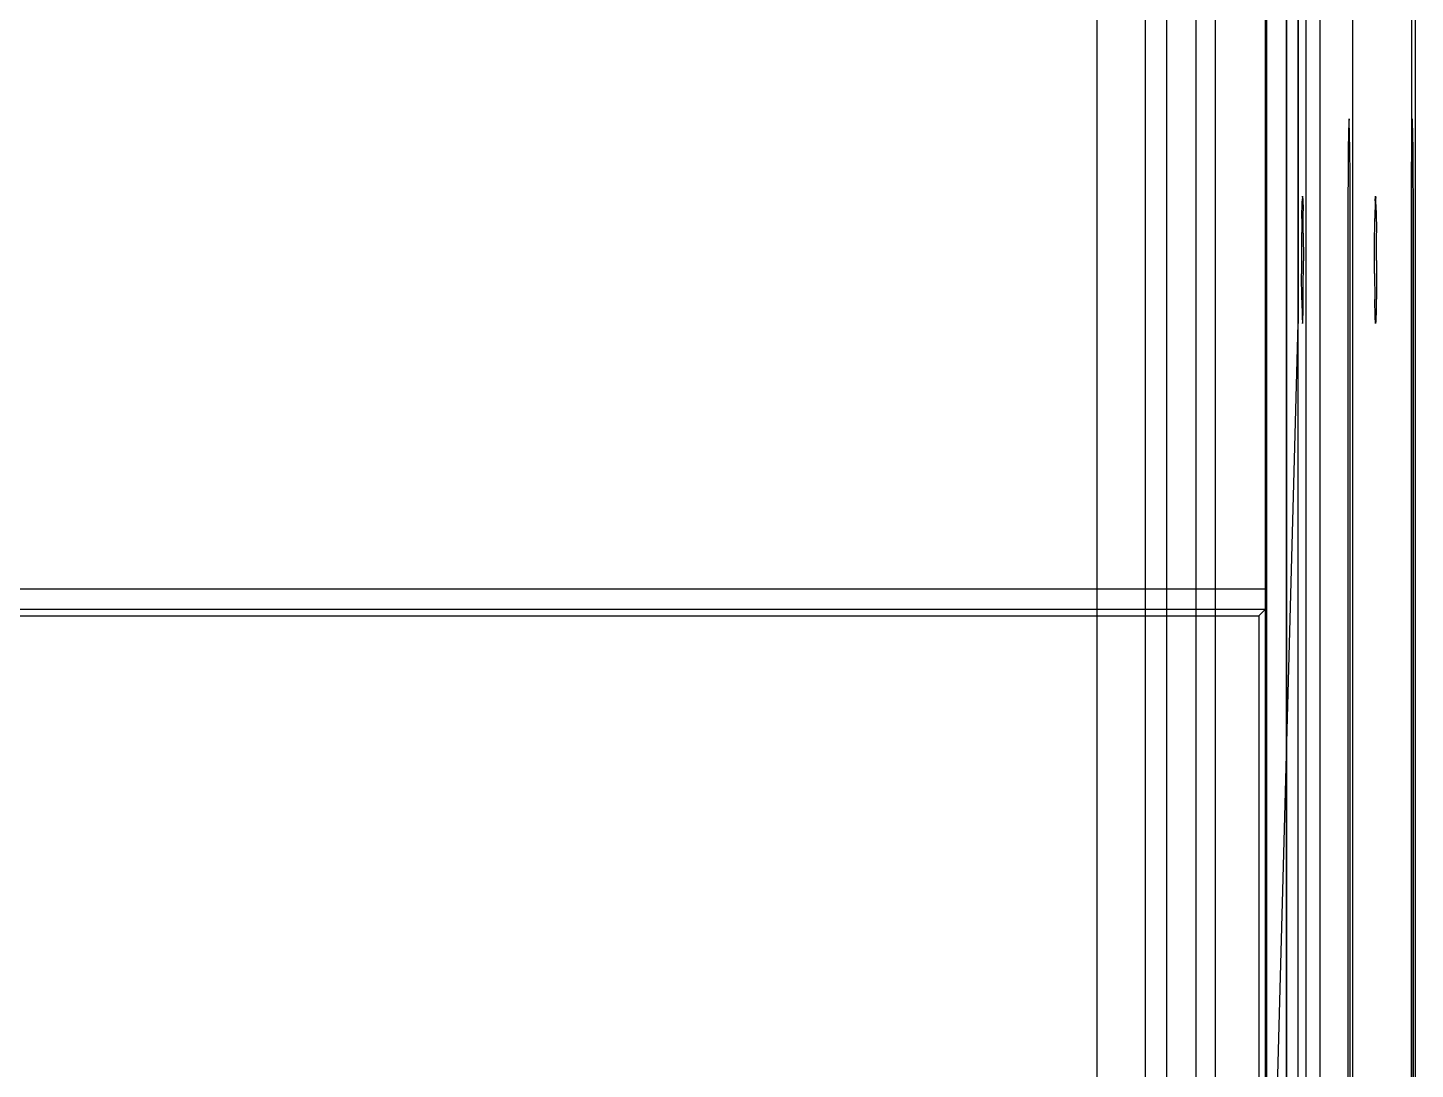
# Model space of a CAD drawing. Extents: x 0 to 153, y -230 to 0.
# Drawn here: x 76.5 to 153.1, y -172.6 to -115.1 of the extents above; entities that cross this region are included whole.
import ezdxf

# ---------------------------------------------------------------- set-up
doc = ezdxf.new("R2010")
doc.units = 0
doc.header["$MEASUREMENT"] = 0
for name, color, linetype in [('Layer1', 252, 'CONTINUOUS'), ('Layer2', 252, 'CONTINUOUS'), ('Layer3', 254, 'CONTINUOUS')]:
    doc.layers.add(name, color=color, linetype=linetype)

msp = doc.modelspace()

# ---------------------------------------------------------------- linework, layer by layer
at = {"layer": 'Layer1', "linetype": 'Continuous'}
for points, invisible_edges in [([(151.996, -226.996, 221.002), (146.622, -195.791, 221.002), (146.622, -34.209, 221.002), (151.996, -3.003, 221.002)], 15), ([(152.382, -226.997, 220.924), (151.996, -226.996, 221.002), (151.996, -3.003, 221.002), (152.382, -3.003, 220.924)], 15), ([(152.382, -3.003, 220.924), (152.709, -3.003, 220.705), (152.709, -226.997, 220.705), (152.382, -226.997, 220.924)], 15), ([(152.709, -226.997, 220.705), (152.926, -226.997, 220.376), (152.926, -3.003, 220.376), (152.709, -3.003, 220.705)], 15), ([(152.926, -3.003, 220.376), (153, -3.003, 219.989), (153, -226.997, 219.989), (152.926, -226.997, 220.376)], 15), ([(56.578, -208.905, 2.254), (76.5, -21.097, 2.254), (56.578, -21.097, 2.254)], 15), ([(76.5, -21.097, 2.254), (76.5, -208.906, 2.254), (56.578, -208.905, 2.254)], 15), ([(76.5, -208.906, 2.254), (76.5, -21.097, 2.254), (96.422, -21.097, 2.254)], 15), ([(76.5, -208.906, 2.254), (96.422, -208.905, 2.254), (96.422, -21.097, 2.254)], 15), ([(96.422, -21.097, 2.254), (116.343, -21.095, 2.254), (96.422, -208.905, 2.254)], 15), ([(96.422, -208.905, 2.254), (116.344, -208.905, 2.254), (116.343, -21.095, 2.254)], 15), ([(116.343, -21.095, 2.254), (135.253, -115.146, 2.254), (116.344, -208.905, 2.254)], 15), ([(135.253, -115.146, 2.254), (135.252, -77.244, 2.254), (116.343, -21.095, 2.254)], 15), ([(141.492, -197.745, 127.489), (142.579, -200.171, 130.48), (142.579, -29.943, 130.479), (141.492, -32.252, 127.489)], 15), ([(142.579, -29.943, 130.479), (144.478, -32.379, 192.621), (144.479, -197.621, 192.621), (142.58, -200.173, 130.48)], 15), ([(141.492, -32.252, 127.489), (141.492, -197.745, 127.489), (139.934, -195.134, 88.68), (139.934, -34.864, 88.68)], 15), ([(146.894, -195.792, 202.628), (144.479, -197.621, 192.621), (144.478, -32.379, 192.621), (146.894, -34.209, 202.628)], 15), ([(151.587, -33.003, 202.628), (151.587, -33.003, 202.628), (146.894, -34.209, 202.628), (146.894, -195.791, 202.628)], 15), ([(138.777, -194.776, 84.866), (138.777, -35.221, 84.866), (137.245, -37.789, 46.705), (137.245, -192.208, 46.705)], 15), ([(138.777, -35.221, 84.866), (139.934, -34.864, 88.68), (139.934, -195.134, 88.68), (138.777, -194.776, 84.866)], 15), ([(135.248, -39.049, 21.195), (135.248, -190.949, 21.195), (135.981, -192.339, 42.803), (135.981, -37.658, 42.803)], 15), ([(135.981, -192.339, 42.803), (137.245, -192.208, 46.705), (137.245, -37.789, 46.705), (135.981, -37.658, 42.803)], 15), ([(135.248, -39.049, 21.08), (135.248, -190.949, 21.08), (135.248, -190.949, 2.254), (135.248, -39.049, 2.254)], 15), ([(146.894, -98.791, 202.628), (146.815, -101.567, 208.604), (146.815, -128.723, 208.604), (146.911, -131.474, 202.358)], 15), ([(150.387, -98.791, 202.628), (150.308, -101.567, 208.604), (150.308, -128.723, 208.604), (150.405, -131.474, 202.358)], 15), ([(146.622, -98.816, 221.002), (146.622, -131.474, 221.002), (146.712, -128.004, 215.548), (146.712, -102.262, 215.548)], 14), ([(150.115, -98.816, 221.002), (150.115, -131.474, 221.002), (150.205, -128.004, 215.548), (150.205, -102.262, 215.548)], 15), ([(146.717, -126.476, 215.22), (146.712, -128.004, 215.548), (146.712, -102.286, 215.548), (146.717, -103.814, 215.22)], 15), ([(150.21, -126.476, 215.22), (150.205, -128.004, 215.548), (150.205, -102.286, 215.548), (150.21, -103.814, 215.22)], 15), ([(146.803, -104.588, 209.362), (146.815, -103.071, 208.605), (146.815, -127.195, 208.605), (146.803, -125.679, 209.362)], 15), ([(146.803, -104.612, 209.362), (146.815, -103.096, 208.605), (146.815, -127.219, 208.605), (146.803, -125.703, 209.362)], 15), ([(150.297, -104.588, 209.362), (150.308, -103.071, 208.605), (150.308, -127.195, 208.605), (150.297, -125.679, 209.362)], 15), ([(146.717, -103.814, 215.22), (146.731, -105.046, 214.264), (146.731, -125.244, 214.264), (146.717, -126.476, 215.22)], 15), ([(146.717, -103.814, 215.22), (146.731, -105.046, 214.264), (146.731, -125.244, 214.264), (146.717, -126.476, 215.22)], 15), ([(150.21, -103.814, 215.22), (150.224, -105.046, 214.264), (150.224, -125.244, 214.264), (150.21, -126.476, 215.22)], 15), ([(146.803, -104.612, 209.362), (146.784, -105.582, 210.702), (146.784, -124.709, 210.702), (146.803, -125.679, 209.362)], 15), ([(150.297, -104.612, 209.362), (150.277, -105.582, 210.702), (150.277, -124.709, 210.702), (150.297, -125.679, 209.362)], 15), ([(146.751, -124.566, 212.945), (146.731, -125.244, 214.264), (146.731, -105.046, 214.264), (146.75, -105.724, 212.945)], 15), ([(146.784, -124.709, 210.702), (146.764, -124.446, 212.034), (146.764, -105.844, 212.034), (146.784, -105.582, 210.702)], 15), ([(150.244, -124.566, 212.945), (150.224, -125.244, 214.264), (150.224, -105.046, 214.264), (150.244, -105.724, 212.945)], 15), ([(150.277, -124.709, 210.702), (150.258, -124.446, 212.034), (150.258, -105.844, 212.034), (150.277, -105.582, 210.702)], 15), ([(146.764, -105.844, 212.034), (146.75, -105.724, 212.945), (146.751, -124.566, 212.945), (146.764, -124.446, 212.034)], 15), ([(150.258, -105.844, 212.034), (150.244, -105.724, 212.945), (150.244, -124.566, 212.945), (150.258, -124.446, 212.034)], 15), ([(135.253, -115.146, 2.254), (135.252, -153.049, 2.254), (116.344, -208.905, 2.254)], 15), ([(147.134, -119.796, 211.957), (147.358, -119.455, 211.959), (147.343, -119.627, 213.663), (147.12, -119.961, 213.595)], 15), ([(147.134, -119.796, 211.957), (147.358, -119.455, 211.959), (147.372, -119.629, 210.255), (147.148, -119.962, 210.32)], 15), ([(147.684, -119.408, 213.71), (147.343, -119.627, 213.663), (147.33, -120.128, 215.302), (147.67, -119.922, 215.39)], 15), ([(147.698, -119.232, 211.962), (147.358, -119.455, 211.959), (147.343, -119.627, 213.663), (147.684, -119.408, 213.71)], 15), ([(147.372, -119.629, 210.255), (147.712, -119.409, 210.215), (147.698, -119.232, 211.962), (147.358, -119.455, 211.959)], 15), ([(147.725, -119.923, 208.535), (147.385, -120.13, 208.617), (147.372, -119.629, 210.255), (147.712, -119.409, 210.215)], 15), ([(147.684, -119.408, 213.71), (148.054, -119.34, 213.726), (148.041, -119.857, 215.42), (147.67, -119.922, 215.39)], 15), ([(148.067, -119.161, 211.965), (147.698, -119.232, 211.962), (147.684, -119.408, 213.71), (148.054, -119.34, 213.726)], 15), ([(147.712, -119.409, 210.215), (148.081, -119.34, 210.204), (148.067, -119.161, 211.965), (147.698, -119.232, 211.962)], 15), ([(147.712, -119.409, 210.215), (148.081, -119.34, 210.204), (148.094, -119.857, 208.511), (147.725, -119.923, 208.535)], 15), ([(151.94, -119.34, 213.726), (151.953, -119.857, 215.42), (148.041, -119.857, 215.42), (148.054, -119.34, 213.726)], 15), ([(151.926, -119.161, 211.965), (151.94, -119.34, 213.726), (148.054, -119.34, 213.726), (148.067, -119.165, 211.965)], 15), ([(151.926, -119.161, 211.965), (148.067, -119.161, 211.965), (148.081, -119.34, 210.204), (151.912, -119.34, 210.204)], 15), ([(151.912, -119.34, 210.204), (148.081, -119.34, 210.204), (148.094, -119.857, 208.511), (151.899, -119.857, 208.511)], 15), ([(152.268, -119.923, 208.535), (151.899, -119.857, 208.511), (151.912, -119.34, 210.204), (152.281, -119.409, 210.215)], 15), ([(152.295, -119.232, 211.962), (151.926, -119.161, 211.965), (151.912, -119.34, 210.204), (152.281, -119.409, 210.215)], 15), ([(151.94, -119.34, 213.726), (152.309, -119.408, 213.71), (152.295, -119.232, 211.962), (151.926, -119.161, 211.965)], 15), ([(152.323, -119.922, 215.39), (151.953, -119.857, 215.42), (151.94, -119.34, 213.726), (152.309, -119.408, 213.71)], 15), ([(152.281, -119.409, 210.215), (152.622, -119.629, 210.255), (152.608, -120.13, 208.617), (152.268, -119.923, 208.535)], 15), ([(152.636, -119.455, 211.959), (152.295, -119.232, 211.962), (152.281, -119.409, 210.215), (152.622, -119.629, 210.255)], 15), ([(152.309, -119.408, 213.71), (152.65, -119.627, 213.663), (152.636, -119.455, 211.959), (152.295, -119.232, 211.962)], 15), ([(152.323, -119.922, 215.39), (152.664, -120.128, 215.302), (152.65, -119.627, 213.663), (152.309, -119.408, 213.71)], 15), ([(152.845, -119.962, 210.32), (152.622, -119.629, 210.255), (152.636, -119.455, 211.959), (152.859, -119.796, 211.957)], 15), ([(152.874, -119.961, 213.595), (152.65, -119.627, 213.663), (152.636, -119.455, 211.959), (152.859, -119.796, 211.957)], 15), ([(147.048, -120.37, 213.756), (147.12, -119.961, 213.595), (147.106, -120.442, 215.169), (147.033, -120.972, 215.464)], 15), ([(147.063, -120.165, 211.956), (147.134, -119.796, 211.957), (147.12, -119.961, 213.595), (147.048, -120.37, 213.756)], 15), ([(147.078, -120.352, 210.237), (147.148, -119.962, 210.32), (147.134, -119.796, 211.957), (147.063, -120.165, 211.956)], 15), ([(147.162, -120.444, 208.745), (147.093, -120.936, 208.523), (147.078, -120.352, 210.237), (147.148, -119.962, 210.32)], 15), ([(147.33, -120.128, 215.302), (147.106, -120.442, 215.169), (147.094, -121.215, 216.624), (147.317, -120.932, 216.815)], 15), ([(147.12, -119.961, 213.595), (147.343, -119.627, 213.663), (147.33, -120.128, 215.302), (147.106, -120.442, 215.169)], 15), ([(147.162, -120.444, 208.745), (147.385, -120.13, 208.617), (147.372, -119.629, 210.255), (147.148, -119.962, 210.32)], 15), ([(147.174, -121.217, 207.292), (147.398, -120.935, 207.105), (147.385, -120.13, 208.617), (147.162, -120.444, 208.745)], 15), ([(147.33, -120.128, 215.302), (147.67, -119.922, 215.39), (147.658, -120.746, 216.942), (147.317, -120.932, 216.815)], 15), ([(147.385, -120.13, 208.617), (147.398, -120.935, 207.105), (147.738, -120.749, 206.984), (147.725, -119.923, 208.535)], 15), ([(148.041, -119.857, 215.42), (147.67, -119.922, 215.39), (147.658, -120.746, 216.942), (148.029, -120.689, 216.984)], 15), ([(148.106, -120.689, 206.947), (147.738, -120.749, 206.984), (147.725, -119.923, 208.535), (148.094, -119.857, 208.511)], 15), ([(151.965, -120.689, 216.984), (151.953, -119.857, 215.42), (148.041, -119.857, 215.42), (148.029, -120.689, 216.984)], 15), ([(151.899, -119.857, 208.511), (151.887, -120.689, 206.947), (148.106, -120.689, 206.947), (148.094, -119.857, 208.511)], 15), ([(149.452, -120.37, 213.756), (149.437, -120.165, 211.956), (149.422, -120.352, 210.237)], 12), ([(151.899, -119.857, 208.511), (152.268, -119.923, 208.535), (152.256, -120.749, 206.984), (151.887, -120.689, 206.947)], 15), ([(151.965, -120.689, 216.984), (152.335, -120.746, 216.942), (152.323, -119.922, 215.39), (151.953, -119.857, 215.42)], 15), ([(152.268, -119.923, 208.535), (152.256, -120.749, 206.984), (152.595, -120.935, 207.105), (152.608, -120.13, 208.617)], 15), ([(152.676, -120.932, 216.815), (152.335, -120.746, 216.942), (152.323, -119.922, 215.39), (152.664, -120.128, 215.302)], 15), ([(152.832, -120.444, 208.745), (152.608, -120.13, 208.617), (152.595, -120.935, 207.105), (152.819, -121.217, 207.292)], 15), ([(152.845, -119.962, 210.32), (152.622, -119.629, 210.255), (152.608, -120.13, 208.617), (152.832, -120.444, 208.745)], 15), ([(152.887, -120.442, 215.169), (152.664, -120.128, 215.302), (152.65, -119.627, 213.663), (152.874, -119.961, 213.595)], 15), ([(152.676, -120.932, 216.815), (152.9, -121.215, 216.624), (152.887, -120.442, 215.169), (152.664, -120.128, 215.302)], 15), ([(152.845, -119.962, 210.32), (152.915, -120.352, 210.237), (152.9, -120.936, 208.523), (152.832, -120.444, 208.745)], 15), ([(152.93, -120.165, 211.956), (152.859, -119.796, 211.957), (152.845, -119.962, 210.32), (152.915, -120.352, 210.237)], 15), ([(152.946, -120.37, 213.756), (152.874, -119.961, 213.595), (152.859, -119.796, 211.957), (152.93, -120.165, 211.956)], 15), ([(152.961, -120.972, 215.464), (152.887, -120.442, 215.169), (152.874, -119.961, 213.595), (152.946, -120.37, 213.756)], 15), ([(152.946, -120.37, 213.756), (152.93, -120.165, 211.956), (152.915, -120.352, 210.237)], 12), ([(147.033, -120.972, 215.464), (147.106, -120.442, 215.169), (147.094, -121.215, 216.624), (147.019, -121.941, 216.993)], 15), ([(147.094, -121.215, 216.624), (147.317, -120.932, 216.815), (147.306, -122.015, 218.142), (147.083, -122.256, 217.899)], 15), ([(147.174, -121.217, 207.292), (147.107, -121.89, 206.984), (147.093, -120.936, 208.523), (147.162, -120.444, 208.745)], 15), ([(147.185, -122.258, 206.017), (147.409, -122.018, 205.779), (147.398, -120.935, 207.105), (147.174, -121.217, 207.292)], 15), ([(147.317, -120.932, 216.815), (147.658, -120.746, 216.942), (147.647, -121.857, 218.303), (147.306, -122.015, 218.142)], 15), ([(147.409, -122.018, 205.779), (147.749, -121.859, 205.623), (147.738, -120.749, 206.984), (147.398, -120.935, 207.105)], 15), ([(147.658, -120.746, 216.942), (148.029, -120.689, 216.984), (148.018, -121.808, 218.355), (147.647, -121.857, 218.303)], 15), ([(148.117, -121.808, 205.575), (147.749, -121.859, 205.623), (147.738, -120.749, 206.984), (148.106, -120.689, 206.947)], 15), ([(148.018, -121.808, 218.355), (148.029, -120.689, 216.984), (151.965, -120.689, 216.984), (151.975, -121.808, 218.355)], 15), ([(148.117, -121.808, 205.575), (148.106, -120.689, 206.947), (151.887, -120.689, 206.947)], 15), ([(151.876, -121.808, 205.575), (151.887, -120.689, 206.947), (148.117, -121.808, 205.575), (148.126, -123.223, 204.424)], 15), ([(149.481, -121.941, 216.993), (149.467, -120.972, 215.464), (149.407, -120.936, 208.523), (149.393, -121.89, 206.984)], 10), ([(149.467, -120.972, 215.464), (149.452, -120.37, 213.756), (149.422, -120.352, 210.237), (149.407, -120.936, 208.523)], 10), ([(151.887, -120.689, 206.947), (152.256, -120.749, 206.984), (152.245, -121.859, 205.623), (151.876, -121.808, 205.575)], 15), ([(152.346, -121.857, 218.303), (151.975, -121.808, 218.355), (151.965, -120.689, 216.984), (152.335, -120.746, 216.942)], 15), ([(152.595, -120.935, 207.105), (152.256, -120.749, 206.984), (152.245, -121.859, 205.623), (152.584, -122.018, 205.779)], 15), ([(152.688, -122.015, 218.142), (152.346, -121.857, 218.303), (152.335, -120.746, 216.942), (152.676, -120.932, 216.815)], 15), ([(152.819, -121.217, 207.292), (152.595, -120.935, 207.105), (152.584, -122.018, 205.779), (152.808, -122.258, 206.017)], 15), ([(152.911, -122.256, 217.899), (152.688, -122.015, 218.142), (152.676, -120.932, 216.815), (152.9, -121.215, 216.624)], 15), ([(152.832, -120.444, 208.745), (152.9, -120.936, 208.523), (152.886, -121.89, 206.984), (152.819, -121.217, 207.292)], 15), ([(152.974, -121.941, 216.993), (152.961, -120.972, 215.464), (152.9, -120.936, 208.523), (152.886, -121.89, 206.984)], 10), ([(152.974, -121.941, 216.993), (152.9, -121.215, 216.624), (152.887, -120.442, 215.169), (152.961, -120.972, 215.464)], 15), ([(152.961, -120.972, 215.464), (152.946, -120.37, 213.756), (152.915, -120.352, 210.237), (152.9, -120.936, 208.523)], 10), ([(147.019, -121.941, 216.993), (147.094, -121.215, 216.624), (147.083, -122.256, 217.899), (147.074, -123.53, 218.94)], 15), ([(147.119, -123.288, 205.599), (147.185, -122.258, 206.017), (147.174, -121.217, 207.292), (147.107, -121.89, 206.984)], 15), ([(152.886, -121.89, 206.984), (152.819, -121.217, 207.292), (152.808, -122.258, 206.017), (152.875, -123.163, 205.698)], 15), ([(152.92, -123.53, 218.94), (152.911, -122.256, 217.899), (152.9, -121.215, 216.624), (152.974, -121.941, 216.993)], 15), ([(147.019, -121.941, 216.993), (147.019, -121.941, 216.993), (147.008, -123.227, 218.266), (147.074, -123.53, 218.94)], 15), ([(147.083, -122.256, 217.899), (147.306, -122.015, 218.142), (147.297, -123.341, 219.226), (147.074, -123.53, 218.94)], 15), ([(147.195, -123.574, 204.947), (147.195, -123.574, 204.947), (147.119, -123.288, 205.599), (147.185, -122.258, 206.017)], 15), ([(147.195, -123.574, 204.947), (147.185, -122.258, 206.017), (147.409, -122.018, 205.779), (147.419, -123.387, 204.666)], 15), ([(147.306, -122.015, 218.142), (147.647, -121.857, 218.303), (147.638, -123.217, 219.414), (147.297, -123.341, 219.226)], 15), ([(147.758, -123.263, 204.482), (147.419, -123.387, 204.666), (147.409, -122.018, 205.779), (147.749, -121.859, 205.623)], 15), ([(147.647, -121.857, 218.303), (148.018, -121.808, 218.355), (148.009, -123.179, 219.474), (147.638, -123.217, 219.414)], 15), ([(148.117, -121.808, 205.575), (147.749, -121.859, 205.623), (147.758, -123.263, 204.482), (148.126, -123.223, 204.424)], 15), ([(151.975, -121.808, 218.355), (151.984, -123.179, 219.474), (148.009, -123.179, 219.474), (148.018, -121.808, 218.355)], 15), ([(148.126, -123.223, 204.424), (148.129, -123.837, 204.051), (151.868, -123.179, 204.456), (151.876, -121.808, 205.575)], 15), ([(149.492, -123.227, 218.266), (149.481, -121.941, 216.993), (149.393, -121.89, 206.984), (149.382, -123.163, 205.698)], 10), ([(151.868, -123.179, 204.456), (152.236, -123.219, 204.513), (152.245, -121.859, 205.623), (151.876, -121.808, 205.575)], 15), ([(152.355, -123.217, 219.414), (151.984, -123.179, 219.474), (151.975, -121.808, 218.355), (152.346, -121.857, 218.303)], 15), ([(152.245, -121.859, 205.623), (152.584, -122.018, 205.779), (152.575, -123.343, 204.697), (152.236, -123.219, 204.513)], 15), ([(152.697, -123.341, 219.226), (152.355, -123.217, 219.414), (152.346, -121.857, 218.303), (152.688, -122.015, 218.142)], 15), ([(152.575, -123.343, 204.697), (152.584, -122.018, 205.779), (152.808, -122.258, 206.017), (152.799, -123.532, 204.977)], 15), ([(152.92, -123.53, 218.94), (152.697, -123.341, 219.226), (152.688, -122.015, 218.142), (152.911, -122.256, 217.899)], 15), ([(152.808, -122.258, 206.017), (152.875, -123.163, 205.698), (152.799, -123.532, 204.977)], 15), ([(152.985, -123.227, 218.266), (152.974, -121.941, 216.993), (152.886, -121.89, 206.984), (152.875, -123.163, 205.698)], 10), ([(152.92, -123.53, 218.94), (152.985, -123.227, 218.266), (152.974, -121.941, 216.993)], 15), ([(147.074, -123.53, 218.94), (147.008, -123.227, 218.266), (147, -124.767, 219.219), (147.067, -124.983, 219.713)], 15), ([(147.119, -123.288, 205.599), (147.127, -124.859, 204.651), (147.275, -124.317, 204.333)], 15), ([(147.119, -123.288, 205.599), (147.195, -123.574, 204.947), (147.275, -124.317, 204.333)], 15), ([(147.638, -123.217, 219.414), (147.297, -123.341, 219.226), (147.29, -124.852, 220.031), (147.632, -124.767, 220.24)], 15), ([(147.419, -123.387, 204.666), (147.758, -123.263, 204.482), (147.625, -123.974, 204.131), (147.418, -124.135, 204.226)], 15), ([(147.758, -123.263, 204.482), (148.126, -123.223, 204.424), (148.022, -123.843, 204.054), (147.625, -123.974, 204.131)], 15), ([(147.638, -123.217, 219.414), (147.632, -124.767, 220.24), (148.003, -124.741, 220.306), (148.009, -123.179, 219.474)], 15), ([(148.009, -123.179, 219.474), (148.003, -124.741, 220.306), (151.991, -124.741, 220.306), (151.984, -123.179, 219.474)], 15), ([(148.126, -123.223, 204.424), (148.129, -123.837, 204.051), (148.022, -123.843, 204.054)], 15), ([(148.129, -123.837, 204.051), (149.002, -123.837, 204.051), (151.868, -123.179, 204.456)], 15), ([(149.002, -123.837, 204.051), (151.868, -123.179, 204.456), (151.861, -124.741, 203.625), (148.998, -124.823, 203.583)], 15), ([(149.5, -124.767, 219.219), (149.492, -123.227, 218.266), (149.382, -123.163, 205.698), (149.374, -124.693, 204.729)], 10), ([(152.236, -123.219, 204.513), (151.868, -123.179, 204.456), (151.861, -124.741, 203.625), (152.229, -124.769, 203.689)], 15), ([(151.984, -123.179, 219.474), (151.991, -124.741, 220.306), (152.362, -124.767, 220.24), (152.355, -123.217, 219.414)], 15), ([(152.575, -123.343, 204.697), (152.236, -123.219, 204.513), (152.229, -124.769, 203.689), (152.568, -124.854, 203.893)], 15), ([(152.362, -124.767, 220.24), (152.703, -124.852, 220.031), (152.697, -123.341, 219.226), (152.355, -123.217, 219.414)], 15), ([(152.792, -124.984, 204.204), (152.867, -124.693, 204.729), (152.875, -123.163, 205.698), (152.799, -123.532, 204.977)], 15), ([(152.993, -124.767, 219.219), (152.985, -123.227, 218.266), (152.875, -123.163, 205.698), (152.867, -124.693, 204.729)], 10), ([(152.926, -124.983, 219.713), (152.993, -124.767, 219.219), (152.985, -123.227, 218.266), (152.92, -123.53, 218.94)], 15), ([(147.297, -123.341, 219.226), (147.074, -123.53, 218.94), (147.067, -124.983, 219.713), (147.29, -124.852, 220.031)], 15), ([(149.002, -123.837, 204.051), (148.129, -123.837, 204.051), (147.142, -126.554, 202.977), (148.998, -124.823, 203.583)], 15), ([(148.129, -123.837, 204.051), (148.022, -123.843, 204.054), (147.625, -123.974, 204.131), (147.142, -126.554, 202.977)], 15), ([(147.625, -123.974, 204.131), (147.418, -124.135, 204.226), (147.275, -124.317, 204.333), (147.142, -126.554, 202.977)], 15), ([(147.195, -123.574, 204.947), (147.419, -123.387, 204.666), (147.418, -124.135, 204.226), (147.275, -124.317, 204.333)], 15), ([(152.792, -124.984, 204.204), (152.799, -123.532, 204.977), (152.575, -123.343, 204.697), (152.568, -124.854, 203.893)], 15), ([(152.703, -124.852, 220.031), (152.926, -124.983, 219.713), (152.92, -123.53, 218.94), (152.697, -123.341, 219.226)], 15), ([(146.731, -125.244, 214.264), (150.766, -125.256, 214.264), (150.785, -124.578, 212.945), (146.75, -124.566, 212.945)], 15), ([(150.799, -124.458, 212.034), (150.785, -124.578, 212.945), (146.75, -124.566, 212.945), (146.764, -124.446, 212.034)], 15), ([(150.799, -124.458, 212.034), (146.764, -124.446, 212.034), (146.784, -124.708, 210.702), (150.818, -124.721, 210.702)], 15), ([(146.784, -124.708, 210.702), (150.818, -124.721, 210.702), (150.838, -125.691, 209.362), (146.803, -125.679, 209.362)], 15), ([(150.861, -125.666, 209.362), (146.827, -125.679, 209.362), (146.846, -124.709, 210.702), (150.881, -124.696, 210.702)], 5), ([(146.846, -124.709, 210.702), (150.881, -124.696, 210.702), (150.9, -124.434, 212.034), (146.866, -124.446, 212.034)], 5), ([(150.9, -124.434, 212.034), (150.914, -124.554, 212.945), (146.88, -124.566, 212.945), (146.866, -124.446, 212.034)], 10), ([(150.914, -124.554, 212.945), (146.88, -124.566, 212.945), (146.899, -125.244, 214.264), (150.933, -125.232, 214.264)], 5), ([(147.067, -124.983, 219.713), (147, -124.767, 219.219), (146.995, -126.481, 219.803), (147.063, -126.557, 220.195)], 15), ([(147.275, -124.317, 204.333), (147.127, -124.859, 204.651), (147.142, -126.554, 202.977)], 15), ([(147.142, -126.554, 202.977), (148.996, -125.745, 203.268), (148.998, -124.823, 203.583)], 15), ([(147.286, -126.491, 220.532), (147.627, -126.447, 220.754), (147.632, -124.767, 220.24), (147.29, -124.852, 220.031)], 15), ([(147.632, -124.767, 220.24), (148.003, -124.741, 220.306), (147.999, -126.434, 220.823), (147.627, -126.447, 220.754)], 15), ([(147.999, -126.434, 220.823), (148.003, -124.741, 220.306), (151.991, -124.741, 220.306), (151.995, -126.434, 220.823)], 15), ([(151.861, -124.741, 203.625), (148.998, -124.823, 203.583), (148.996, -125.745, 203.268), (151.858, -125.747, 203.274)], 15), ([(149.505, -126.481, 219.803), (149.5, -124.767, 219.219), (149.374, -124.693, 204.729), (149.368, -126.401, 204.128)], 10), ([(152.229, -124.769, 203.689), (151.858, -125.747, 203.274), (151.861, -124.741, 203.625)], 15), ([(152.229, -124.769, 203.689), (151.858, -125.747, 203.274), (152.225, -126.448, 203.175)], 15), ([(152.366, -126.447, 220.754), (151.995, -126.434, 220.823), (151.991, -124.741, 220.306), (152.362, -124.767, 220.24)], 15), ([(152.229, -124.769, 203.689), (152.564, -126.492, 203.392), (152.225, -126.448, 203.175)], 15), ([(152.564, -126.492, 203.392), (152.568, -124.854, 203.893), (152.229, -124.769, 203.689)], 15), ([(152.703, -124.852, 220.031), (152.362, -124.767, 220.24), (152.366, -126.447, 220.754), (152.708, -126.491, 220.532)], 15), ([(152.867, -124.693, 204.729), (152.792, -124.984, 204.204), (152.862, -126.401, 204.128)], 15), ([(152.998, -126.481, 219.803), (152.993, -124.767, 219.219), (152.867, -124.693, 204.729), (152.862, -126.401, 204.128)], 10), ([(152.931, -126.557, 220.195), (152.998, -126.481, 219.803), (152.993, -124.767, 219.219), (152.926, -124.983, 219.713)], 15), ([(150.766, -125.256, 214.264), (150.752, -126.488, 215.22), (146.717, -126.476, 215.22), (146.731, -125.244, 214.264)], 15), ([(150.933, -125.232, 214.264), (150.947, -126.464, 215.22), (146.913, -126.476, 215.22), (146.899, -125.244, 214.264)], 10), ([(147.063, -126.557, 220.195), (147.286, -126.491, 220.532), (147.29, -124.852, 220.031), (147.067, -124.983, 219.713)], 15), ([(152.568, -124.854, 203.893), (152.788, -126.558, 203.723), (152.564, -126.492, 203.392)], 15), ([(152.568, -124.854, 203.893), (152.792, -124.984, 204.204), (152.788, -126.558, 203.723)], 15), ([(152.926, -124.983, 219.713), (152.703, -124.852, 220.031), (152.708, -126.491, 220.532), (152.931, -126.557, 220.195)], 15), ([(152.792, -124.984, 204.204), (152.862, -126.401, 204.128), (152.788, -126.558, 203.723)], 15), ([(146.803, -125.679, 209.362), (146.815, -127.195, 208.605), (150.85, -127.207, 208.605), (150.838, -125.691, 209.362)], 15), ([(146.827, -125.679, 209.362), (146.815, -127.195, 208.605), (150.85, -127.183, 208.605), (150.861, -125.666, 209.362)], 10), ([(148.996, -125.745, 203.268), (148.993, -126.96, 203.014), (147.142, -126.554, 202.977)], 15), ([(148.993, -126.96, 203.014), (151.857, -126.434, 203.107), (151.858, -125.747, 203.274), (148.996, -125.745, 203.268)], 15), ([(151.858, -125.747, 203.274), (152.225, -126.448, 203.175), (151.857, -126.434, 203.107)], 15), ([(150.747, -128.016, 215.548), (150.752, -126.488, 215.22), (146.717, -126.476, 215.22), (146.712, -128.004, 215.548)], 15), ([(150.952, -127.992, 215.548), (150.947, -126.464, 215.22), (146.913, -126.476, 215.22), (146.918, -128.004, 215.548)], 10), ([(147.063, -126.557, 220.195), (146.995, -126.481, 219.803), (146.993, -128.198, 219.989), (147.067, -128.198, 220.376)], 15), ([(147.286, -126.491, 220.532), (147.063, -126.557, 220.195), (147.067, -128.198, 220.376), (147.284, -128.198, 220.705)], 15), ([(147.142, -126.554, 202.977), (148.993, -126.96, 203.014), (147.142, -129.549, 202.929)], 15), ([(148.993, -126.96, 203.014), (148.993, -126.96, 203.014), (147.142, -129.549, 202.929)], 15), ([(148.993, -126.96, 203.014), (148.993, -129.549, 202.929), (147.142, -129.549, 202.929)], 15), ([(147.284, -128.198, 220.705), (147.286, -126.491, 220.532), (147.627, -126.447, 220.754), (147.611, -128.198, 220.924)], 15), ([(147.611, -128.198, 220.924), (147.627, -126.447, 220.754), (147.999, -126.434, 220.823), (147.997, -128.198, 221.002)], 15), ([(147.997, -128.198, 221.002), (147.999, -126.434, 220.823), (151.995, -126.434, 220.823), (151.996, -128.198, 221.002)], 15), ([(148.993, -126.96, 203.014), (148.993, -129.549, 202.929), (151.856, -128.198, 202.929), (151.857, -126.434, 203.107)], 15), ([(149.507, -128.198, 219.989), (149.505, -126.481, 219.803), (149.368, -126.401, 204.128), (149.367, -128.198, 203.924)], 10), ([(152.224, -128.198, 202.999), (151.856, -128.198, 202.929), (151.857, -126.434, 203.107)], 15), ([(152.224, -128.198, 202.999), (152.225, -126.448, 203.175), (151.857, -126.434, 203.107)], 15), ([(151.996, -128.198, 221.002), (151.995, -126.434, 220.823), (152.366, -126.447, 220.754), (152.382, -128.198, 220.924)], 15), ([(152.225, -126.448, 203.175), (152.355, -128.198, 203.062), (152.224, -128.198, 202.999)], 15), ([(152.355, -128.198, 203.062), (152.564, -126.492, 203.392), (152.225, -126.448, 203.175)], 15), ([(152.564, -126.492, 203.392), (152.563, -128.198, 203.22), (152.355, -128.198, 203.062)], 15), ([(152.382, -128.198, 220.924), (152.366, -126.447, 220.754), (152.708, -126.491, 220.532), (152.709, -128.198, 220.705)], 15), ([(152.563, -128.198, 203.22), (152.722, -128.198, 203.426), (152.564, -126.492, 203.392)], 15), ([(152.788, -126.558, 203.723), (152.722, -128.198, 203.426), (152.564, -126.492, 203.392)], 15), ([(152.709, -128.198, 220.705), (152.926, -128.198, 220.376), (152.931, -126.557, 220.195), (152.708, -126.491, 220.532)], 15), ([(152.788, -126.558, 203.723), (152.86, -128.198, 203.924), (152.722, -128.198, 203.426)], 15), ([(152.862, -126.401, 204.128), (152.86, -128.198, 203.924), (152.788, -126.558, 203.723)], 15), ([(153, -128.198, 219.989), (152.998, -126.481, 219.803), (152.862, -126.401, 204.128), (152.86, -128.198, 203.924)], 10), ([(152.926, -128.198, 220.376), (153, -128.198, 219.989), (152.998, -126.481, 219.803), (152.931, -126.557, 220.195)], 15), ([(146.815, -127.195, 208.605), (146.815, -128.723, 208.604), (150.85, -128.711, 208.604), (150.85, -127.183, 208.605)], 10), ([(146.815, -127.195, 208.605), (146.815, -128.723, 208.604), (150.85, -128.735, 208.604), (150.85, -127.207, 208.605)], 15), ([(146.731, -130.694, 214.243), (146.718, -129.609, 215.138), (146.712, -128.004, 215.548), (146.622, -131.474, 221.002)], 15), ([(150.747, -128.016, 215.548), (150.753, -129.621, 215.138), (146.718, -129.609, 215.138), (146.712, -128.004, 215.548)], 15), ([(150.952, -127.992, 215.548), (150.946, -129.597, 215.138), (146.912, -129.609, 215.138), (146.918, -128.004, 215.548)], 10), ([(147.053, -196.172, 220.339), (146.993, -196.172, 219.989), (146.993, -128.198, 219.989), (147.067, -128.198, 220.376)], 15), ([(147.284, -128.198, 220.705), (147.067, -128.198, 220.376), (147.053, -196.172, 220.339), (147.284, -196.172, 220.705)], 15), ([(147.648, -196.172, 220.939), (147.284, -196.172, 220.705), (147.284, -128.198, 220.705), (147.611, -128.198, 220.924)], 15), ([(147.997, -128.198, 221.002), (147.611, -128.198, 220.924), (147.648, -196.172, 220.939), (147.997, -196.172, 221.002)], 15), ([(151.996, -128.198, 221.002), (147.997, -128.198, 221.002), (147.997, -226.997, 221.002), (151.996, -226.997, 221.002)], 15), ([(151.856, -128.198, 202.929), (148.993, -129.549, 202.929), (151.856, -211.114, 202.929), (152.355, -211.1, 203.062)], 15), ([(149.367, -211.009, 203.924), (149.507, -211.009, 219.989), (149.507, -128.198, 219.989), (149.367, -128.198, 203.924)], 5), ([(152.355, -211.1, 203.062), (152.722, -211.061, 203.426), (152.224, -128.198, 202.999), (151.856, -128.198, 202.929)], 15), ([(152.382, -226.997, 220.924), (151.996, -226.997, 221.002), (151.996, -128.198, 221.002), (152.382, -128.198, 220.924)], 15), ([(152.224, -128.198, 202.999), (152.355, -128.198, 203.062), (152.722, -211.061, 203.426)], 15), ([(152.722, -211.061, 203.426), (152.355, -128.198, 203.062), (152.563, -128.198, 203.22)], 15), ([(152.382, -128.198, 220.924), (152.709, -128.198, 220.705), (152.709, -226.997, 220.705), (152.382, -226.997, 220.924)], 15), ([(152.722, -211.061, 203.426), (152.86, -211.009, 203.924), (152.722, -128.198, 203.426), (152.563, -128.198, 203.22)], 15), ([(152.926, -128.198, 220.376), (152.926, -226.997, 220.376), (152.709, -226.997, 220.705), (152.709, -128.198, 220.705)], 15), ([(152.722, -128.198, 203.426), (152.86, -128.198, 203.924), (152.86, -211.009, 203.924)], 15), ([(152.86, -211.009, 203.924), (153, -211.009, 219.989), (153, -128.198, 219.989), (152.86, -128.198, 203.924)], 5), ([(153, -128.198, 219.989), (153, -226.997, 219.989), (152.926, -226.997, 220.376), (152.926, -128.198, 220.376)], 15), ([(150.85, -128.735, 208.604), (150.839, -130.173, 209.295), (146.804, -130.161, 209.295), (146.815, -128.723, 208.604)], 15), ([(146.911, -131.474, 202.358), (146.911, -131.474, 202.358), (146.815, -128.723, 208.604), (146.804, -130.161, 209.295)], 15), ([(150.85, -128.711, 208.604), (150.86, -130.149, 209.295), (146.826, -130.161, 209.295), (146.815, -128.723, 208.604)], 10), ([(150.753, -129.621, 215.138), (150.766, -130.706, 214.243), (146.731, -130.694, 214.243), (146.718, -129.609, 215.138)], 15), ([(146.764, -131.475, 212.034), (146.787, -131.107, 210.469), (146.804, -130.161, 209.295), (146.911, -131.474, 202.358)], 15), ([(150.822, -131.119, 210.469), (150.839, -130.173, 209.295), (146.804, -130.161, 209.295), (146.787, -131.107, 210.469)], 15), ([(150.878, -131.094, 210.469), (150.86, -130.149, 209.295), (146.826, -130.161, 209.295), (146.843, -131.107, 210.469)], 10), ([(150.946, -129.597, 215.138), (150.933, -130.682, 214.243), (146.899, -130.694, 214.243), (146.912, -129.609, 215.138)], 10), ([(148.993, -129.549, 202.929), (147.142, -129.549, 202.929), (147.142, -211.114, 202.929), (151.856, -211.114, 202.929)], 15), ([(146.764, -131.475, 212.034), (146.751, -131.373, 212.873), (146.731, -130.694, 214.243), (146.622, -131.474, 221.002)], 15), ([(146.731, -130.694, 214.243), (150.766, -130.706, 214.243), (150.786, -131.385, 212.873), (146.751, -131.373, 212.873)], 15), ([(150.913, -131.361, 212.873), (146.879, -131.373, 212.873), (146.899, -130.694, 214.243), (150.933, -130.682, 214.243)], 5), ([(144.886, -195.791, 221.002), (144.886, -195.791, 221.002), (146.622, -131.474, 221.002), (146.764, -131.475, 212.034)], 13), ([(146.622, -131.474, 221.002), (146.622, -131.474, 221.002), (144.886, -195.791, 221.002), (146.622, -195.791, 221.002)], 15), ([(146.764, -131.475, 212.034), (146.911, -131.474, 202.358), (146.894, -195.791, 202.628), (144.886, -195.791, 221.002)], 15), ([(146.622, -195.791, 221.002), (144.886, -195.791, 221.002), (146.622, -131.474, 221.002)], 15), ([(146.764, -131.475, 212.034), (146.751, -131.373, 212.873), (150.786, -131.385, 212.873), (150.799, -131.487, 212.034)], 15), ([(150.799, -131.487, 212.034), (150.822, -131.119, 210.469), (146.787, -131.107, 210.469), (146.764, -131.475, 212.034)], 15), ([(150.9, -131.462, 212.034), (150.878, -131.094, 210.469), (146.843, -131.107, 210.469), (146.866, -131.475, 212.034)], 10), ([(146.866, -131.475, 212.034), (146.879, -131.373, 212.873), (150.913, -131.361, 212.873), (150.9, -131.462, 212.034)], 10), ([(135.252, -153.049, 2.254), (135.248, -190.951, 2.254), (116.344, -208.905, 2.254)], 15)]:
    msp.add_3dface(points, dxfattribs=dict(at, invisible_edges=invisible_edges))
at = {"layer": 'Layer2', "linetype": 'Continuous'}
for points, invisible_edges in [([(145.196, -196.559, 126.674), (145.517, -199.018, 126.811), (145.516, -30.978, 126.811), (145.196, -33.437, 126.674)], 15), ([(145.516, -30.978, 126.811), (145.655, -30.978, 126.92), (145.655, -199.018, 126.92), (145.517, -199.018, 126.811)], 15), ([(145.655, -199.018, 126.92), (145.86, -199.018, 127.191), (145.86, -30.978, 127.191), (145.655, -30.978, 126.92)], 15), ([(145.86, -30.978, 127.191), (145.971, -30.978, 127.621), (145.971, -199.018, 127.621), (145.86, -199.018, 127.191)], 15), ([(144.843, -33.437, 126.37), (144.927, -33.437, 126.51), (144.843, -196.559, 126.37), (144.809, -196.558, 126.219)], 15), ([(144.843, -33.437, 126.37), (144.809, -33.437, 126.219), (144.809, -196.558, 126.219)], 15), ([(145.052, -33.437, 126.616), (144.927, -33.437, 126.51), (144.843, -196.559, 126.37), (144.928, -196.559, 126.51)], 15), ([(144.928, -196.559, 126.51), (145.052, -196.559, 126.616), (145.196, -33.437, 126.674), (145.052, -33.437, 126.616)], 15), ([(145.052, -196.559, 126.616), (145.196, -196.559, 126.674), (145.196, -33.437, 126.674)], 15), ([(151.587, -33.003, 202.628), (151.587, -33.003, 202.628), (146.894, -195.791, 202.628), (151.587, -196.997, 202.628)], 15), ([(147.844, -33.107, 188.899), (147.844, -33.107, 188.899), (151.399, -33.003, 188.872), (151.399, -196.997, 188.872)], 15), ([(147.844, -33.107, 188.899), (147.844, -33.107, 188.899), (151.399, -196.997, 188.872), (147.844, -196.889, 188.899)], 15), ([(152.144, -33.003, 189.069), (151.399, -33.003, 188.872), (151.399, -196.997, 188.872), (152.144, -196.997, 189.069)], 15), ([(151.587, -33.003, 202.628), (152.169, -33.003, 202.51), (152.169, -196.997, 202.51), (151.587, -196.997, 202.628)], 15), ([(152.695, -196.997, 189.61), (152.144, -196.997, 189.069), (152.144, -33.003, 189.069), (152.695, -33.003, 189.61)], 15), ([(152.169, -196.997, 202.51), (152.661, -196.997, 202.177), (152.661, -33.003, 202.177), (152.169, -33.003, 202.51)], 15), ([(152.661, -33.003, 202.177), (152.985, -33.003, 201.68), (152.985, -196.997, 201.68), (152.661, -196.997, 202.177)], 15), ([(152.905, -33.003, 190.352), (152.695, -33.003, 189.61), (152.695, -196.997, 189.61), (152.905, -196.997, 190.352)], 15), ([(153.092, -196.997, 201.095), (152.905, -196.997, 190.352), (152.905, -33.003, 190.352), (153.092, -33.003, 201.095)], 5), ([(152.985, -196.997, 201.68), (153.092, -196.997, 201.095), (153.092, -33.003, 201.095), (152.985, -33.003, 201.68)], 15), ([(141.711, -194.922, 84.69), (141.358, -194.728, 84.495), (141.357, -35.268, 84.495), (141.711, -35.074, 84.69)], 15), ([(141.963, -35.074, 85.015), (141.711, -35.074, 84.69), (141.711, -194.922, 84.69), (141.963, -194.922, 85.015)], 15), ([(142.064, -194.922, 85.414), (141.963, -194.922, 85.015), (141.963, -35.074, 85.015), (142.063, -35.076, 85.414)], 15), ([(141.005, -194.728, 84.036), (141.033, -194.728, 84.183), (141.033, -35.268, 84.183), (141.004, -35.268, 84.036)], 15), ([(141.108, -35.268, 84.322), (141.033, -35.268, 84.183), (141.033, -194.728, 84.183), (141.108, -194.728, 84.322)], 15), ([(141.223, -194.728, 84.43), (141.108, -194.728, 84.322), (141.108, -35.268, 84.322), (141.222, -35.268, 84.43)], 15), ([(141.357, -35.268, 84.495), (141.222, -35.268, 84.43), (141.223, -194.728, 84.43), (141.358, -194.728, 84.495)], 15), ([(138.208, -38.015, 41.72), (136.891, -40.585, 2.871), (136.891, -189.411, 2.871), (138.208, -191.981, 41.72)], 2), ([(138.238, -191.982, 41.989), (138.208, -191.981, 41.836), (138.208, -38.016, 41.836), (138.238, -38.015, 41.989)], 15), ([(138.321, -38.015, 42.137), (138.238, -38.015, 41.989), (138.238, -191.982, 41.989), (138.322, -191.982, 42.137)], 15), ([(138.45, -191.982, 42.248), (138.322, -191.982, 42.137), (138.321, -38.015, 42.137), (138.449, -38.015, 42.248)], 15), ([(138.594, -38.014, 42.307), (138.449, -38.015, 42.248), (138.45, -191.982, 42.248), (138.594, -191.982, 42.307)], 15), ([(138.979, -191.982, 42.491), (138.594, -191.982, 42.307), (138.594, -38.014, 42.307), (138.979, -38.014, 42.491)], 15), ([(139.111, -38.014, 42.614), (138.979, -38.014, 42.491), (138.979, -191.982, 42.491), (139.111, -191.982, 42.614)], 15), ([(139.256, -191.982, 42.825), (139.111, -191.982, 42.614), (139.111, -38.014, 42.614), (139.256, -38.014, 42.825)], 15), ([(139.256, -38.014, 42.825), (139.366, -38.016, 43.244), (139.367, -191.982, 43.244), (139.256, -191.982, 42.825)], 15), ([(17.466, -115.146, -0.005), (135.534, -40.403, -0.005), (135.534, -115.146, -0.005)], 15), ([(136.531, -189.412, 1.341), (135.533, -189.412, -0.005), (135.533, -40.216, -0.005), (136.531, -40.562, 1.341)], 8), ([(136.891, -40.585, 2.871), (136.531, -40.562, 1.341), (136.531, -189.412, 1.341), (136.891, -189.412, 2.871)], 10), ([(17.467, -189.599, -0.005), (17.466, -115.146, -0.005), (135.534, -115.146, -0.005)], 15), ([(17.467, -189.599, -0.005), (135.534, -115.146, -0.005), (135.534, -189.599, -0.005)], 15)]:
    msp.add_3dface(points, dxfattribs=dict(at, invisible_edges=invisible_edges))
for points in [[(147.844, -196.888, 188.899), (147.844, -33.107, 188.899), (145.971, -30.978, 127.621), (145.971, -199.017, 127.621)], [(144.809, -33.437, 126.219), (144.809, -196.558, 126.219), (142.063, -194.919, 85.414), (142.063, -35.076, 85.414)], [(141.005, -194.728, 84.036), (141.004, -35.268, 84.036), (139.366, -38.014, 43.244), (139.366, -191.981, 43.244)]]:
    msp.add_3dface(points, dxfattribs=at)
at = {"layer": 'Layer3', "linetype": 'Continuous'}
for points, invisible_edges in [([(145.984, -194.148, 224.149), (149.645, -195.278, 224.149), (149.645, -35.012, 224.149), (145.984, -36.142, 224.149)], 5), ([(147.058, -36.177, 221.651), (149.621, -35.012, 221.651), (149.621, -195.278, 221.651), (147.058, -194.113, 221.651)], 15), ([(150.009, -35.012, 221.756), (149.621, -35.012, 221.651), (149.621, -195.278, 221.651), (150.009, -195.278, 221.756)], 13), ([(149.645, -35.013, 224.149), (150.025, -35.012, 224.049), (150.025, -195.278, 224.049), (149.645, -195.278, 224.149)], 15), ([(150.293, -195.278, 222.04), (150.009, -195.278, 221.756), (150.009, -35.012, 221.756), (150.293, -35.012, 222.04)], 15), ([(150.025, -195.278, 224.049), (150.308, -195.278, 223.776), (150.308, -35.012, 223.776), (150.025, -35.012, 224.049)], 15), ([(150.398, -35.012, 222.428), (150.293, -35.012, 222.04), (150.293, -195.278, 222.04), (150.398, -195.278, 222.428)], 15), ([(150.308, -35.012, 223.776), (150.421, -35.012, 223.399), (150.421, -195.278, 223.399), (150.308, -195.278, 223.776)], 15), ([(150.421, -195.278, 223.399), (150.398, -195.278, 222.428), (150.398, -35.012, 222.428), (150.421, -35.012, 223.399)], 15), ([(146.622, -36.613, 205.002), (6.378, -36.613, 205.002), (6.378, -193.677, 205.002), (146.622, -193.677, 205.002)], 15), ([(144.874, -194.148, 223.068), (144.837, -146.135, 221.651), (144.837, -84.155, 221.651), (144.874, -36.142, 223.068)], 7), ([(145.032, -194.148, 223.611), (144.874, -194.148, 223.068), (144.874, -36.142, 223.068), (145.032, -36.142, 223.611)], 15), ([(145.214, -194.148, 223.838), (145.032, -194.148, 223.611), (145.032, -36.142, 223.611), (145.214, -36.142, 223.838)], 15), ([(145.214, -194.148, 223.838), (145.437, -194.148, 224.005), (145.437, -36.142, 224.005), (145.214, -36.142, 223.838)], 15), ([(145.437, -36.142, 224.005), (145.984, -36.142, 224.149), (145.984, -194.148, 224.149), (145.437, -194.148, 224.005)], 15), ([(144.837, -146.135, 221.651), (144.833, -146.682, 221.508), (8.167, -146.682, 221.508), (8.163, -146.135, 221.651)], 10), ([(144.837, -146.135, 221.651), (144.833, -146.682, 221.508), (144.874, -194.148, 223.068)], 15), ([(8.167, -146.682, 221.508), (8.177, -147.086, 221.113), (144.823, -147.086, 221.113), (144.833, -146.682, 221.508)], 10), ([(144.823, -147.086, 221.113), (144.833, -146.682, 221.508), (144.874, -194.148, 223.068)], 15), ([(144.823, -147.086, 221.113), (144.809, -147.245, 220.57), (8.191, -147.245, 220.57), (8.177, -147.086, 221.113)], 10), ([(144.459, -147.594, 207.222), (8.541, -147.594, 207.222), (8.541, -193.733, 207.222), (144.459, -193.733, 207.222)], 15), ([(144.874, -194.148, 223.068), (144.809, -147.245, 220.57), (144.459, -147.594, 207.222), (144.459, -193.733, 207.222)], 3), ([(144.809, -147.245, 220.57), (144.823, -147.086, 221.113), (144.874, -194.148, 223.068)], 15)]:
    msp.add_3dface(points, dxfattribs=dict(at, invisible_edges=invisible_edges))
for points in [[(147.058, -194.113, 221.651), (146.622, -193.677, 205.002), (146.622, -36.613, 205.002), (147.058, -36.177, 221.651)], [(8.163, -146.135, 221.651), (8.163, -84.155, 221.651), (144.837, -84.155, 221.651), (144.837, -146.135, 221.651)], [(8.191, -147.245, 220.57), (8.541, -147.594, 207.222), (144.459, -147.594, 207.222), (144.809, -147.245, 220.57)]]:
    msp.add_3dface(points, dxfattribs=at)

doc.saveas('drawing.dxf')
